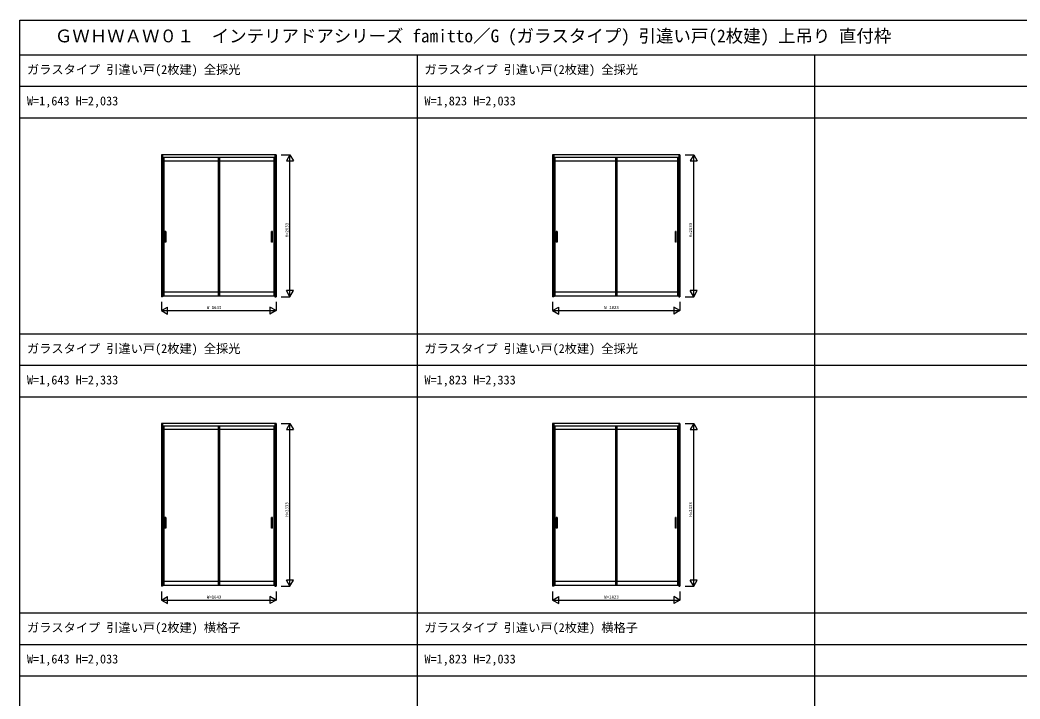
# Model space of a CAD drawing. Units: millimetres, scale not verified. Extents: x -14340 to 14341, y -10000 to 10000.
# Drawn here: x -14340 to 1, y 266 to 10000 of the extents above; entities that cross this region are included whole.
import ezdxf
from ezdxf.enums import TextEntityAlignment as Align

# ---------------------------------------------------------------- set-up
doc = ezdxf.new("R2010")
doc.units = ezdxf.units.MM
doc.header["$LTSCALE"] = 50
for name, color, linetype in [('0-0_0', 7, 'Continuous'), ('0-1_YKK_A1', 4, 'Continuous'), ('0-4_YKK_F1', 7, 'Continuous'), ('0-5_YKK_N1', 2, 'Continuous')]:
    doc.layers.add(name, color=color, linetype=linetype)
doc.styles.add('ＭＳ ゴシック', font='')
doc.styles.get('ＭＳ ゴシック').set_extended_font_data('MS Gothic')

msp = doc.modelspace()

# ---------------------------------------------------------------- linework, layer by layer
at = {"layer": '0-1_YKK_A1'}
for p, q in [((-10668.3, 8066.5), (-12311.3, 8066.5)), ((-12311.3, 8066.5), (-12311.3, 6033.5)), ((-12296.3, 8066.5), (-12296.3, 6033.5)), ((-10683.3, 8066.5), (-10683.3, 6033.5)), ((-10668.3, 8066.5), (-10668.3, 6033.5)), ((-4878.3, 8066.5), (-6701.3, 8066.5)), ((-6701.3, 8066.5), (-6701.3, 6033.5)), ((-6686.3, 8066.5), (-6686.3, 6033.5)), ((-4893.3, 8066.5), (-4893.3, 6033.5)), ((-4878.3, 8066.5), (-4878.3, 6033.5)), ((-10683.3, 8027.5), (-12296.3, 8027.5)), ((-12279.3, 8027.5), (-12279.3, 6042.5)), ((-11499.8, 7978.5), (-12279.3, 7978.5)), ((-11499.8, 8027.5), (-11499.8, 6042.5)), ((-11479.8, 8027.5), (-11479.8, 6042.5)), ((-10700.3, 7978.5), (-11479.8, 7978.5)), ((-10700.3, 8027.5), (-10700.3, 6042.5)), ((-4893.3, 8027.5), (-6686.3, 8027.5)), ((-6669.3, 8027.5), (-6669.3, 6042.5)), ((-5799.8, 7978.5), (-6669.3, 7978.5)), ((-5799.8, 8027.5), (-5799.8, 6042.5)), ((-5779.8, 8027.5), (-5779.8, 6042.5)), ((-4910.3, 7978.5), (-5779.8, 7978.5)), ((-4910.3, 8027.5), (-4910.3, 6042.5)), ((-12248.8, 6967.5), (-12261.8, 6967.5)), ((-12261.8, 6967.5), (-12261.8, 6817.5)), ((-12248.8, 6967.5), (-12248.8, 6817.5)), ((-10717.8, 6967.5), (-10730.8, 6967.5)), ((-10730.8, 6817.5), (-10730.8, 6967.5)), ((-10717.8, 6817.5), (-10717.8, 6967.5)), ((-6638.8, 6967.5), (-6651.8, 6967.5)), ((-6651.8, 6967.5), (-6651.8, 6817.5)), ((-6638.8, 6967.5), (-6638.8, 6817.5)), ((-4927.8, 6967.5), (-4940.8, 6967.5)), ((-4940.8, 6817.5), (-4940.8, 6967.5)), ((-4927.8, 6817.5), (-4927.8, 6967.5)), ((-12248.8, 6817.5), (-12261.8, 6817.5)), ((-10717.8, 6817.5), (-10730.8, 6817.5)), ((-6638.8, 6817.5), (-6651.8, 6817.5)), ((-4927.8, 6817.5), (-4940.8, 6817.5)), ((-12296.3, 6033.5), (-12311.3, 6033.5)), ((-10683.3, 6042.5), (-12296.3, 6042.5)), ((-11499.8, 6100.5), (-12279.3, 6100.5)), ((-10700.3, 6100.5), (-11479.8, 6100.5)), ((-10683.3, 6033.5), (-10668.3, 6033.5)), ((-6686.3, 6033.5), (-6701.3, 6033.5)), ((-4893.3, 6042.5), (-6686.3, 6042.5)), ((-5799.8, 6100.5), (-6669.3, 6100.5)), ((-4910.3, 6100.5), (-5779.8, 6100.5)), ((-4893.3, 6033.5), (-4878.3, 6033.5)), ((-10668.3, 4216.5), (-12311.3, 4216.5)), ((-12311.3, 4216.5), (-12311.3, 1883.5)), ((-12296.3, 4216.5), (-12296.3, 1883.5)), ((-10683.3, 4177.5), (-12296.3, 4177.5)), ((-12279.3, 4177.5), (-12279.3, 1892.5)), ((-11499.8, 4177.5), (-11499.8, 1892.5)), ((-11479.8, 4177.5), (-11479.8, 1892.5)), ((-10700.3, 4177.5), (-10700.3, 1892.5)), ((-10683.3, 4216.5), (-10683.3, 1883.5)), ((-10668.3, 4216.5), (-10668.3, 1883.5)), ((-4878.3, 4216.5), (-6701.3, 4216.5)), ((-6701.3, 4216.5), (-6701.3, 1883.5)), ((-6686.3, 4216.5), (-6686.3, 1883.5)), ((-4893.3, 4177.5), (-6686.3, 4177.5)), ((-6669.3, 4177.5), (-6669.3, 1892.5)), ((-5799.8, 4177.5), (-5799.8, 1892.5)), ((-5779.8, 4177.5), (-5779.8, 1892.5)), ((-4910.3, 4177.5), (-4910.3, 1892.5)), ((-4893.3, 4216.5), (-4893.3, 1883.5)), ((-4878.3, 4216.5), (-4878.3, 1883.5)), ((-11499.8, 4128.5), (-12279.3, 4128.5)), ((-10700.3, 4128.5), (-11479.8, 4128.5)), ((-5799.8, 4128.5), (-6669.3, 4128.5)), ((-4910.3, 4128.5), (-5779.8, 4128.5)), ((-12248.8, 2867.5), (-12261.8, 2867.5)), ((-12261.8, 2867.5), (-12261.8, 2717.5)), ((-12248.8, 2867.5), (-12248.8, 2717.5)), ((-10717.8, 2867.5), (-10730.8, 2867.5)), ((-10730.8, 2717.5), (-10730.8, 2867.5)), ((-10717.8, 2717.5), (-10717.8, 2867.5)), ((-6638.8, 2867.5), (-6651.8, 2867.5)), ((-6651.8, 2867.5), (-6651.8, 2717.5)), ((-6638.8, 2867.5), (-6638.8, 2717.5)), ((-4927.8, 2867.5), (-4940.8, 2867.5)), ((-4940.8, 2717.5), (-4940.8, 2867.5)), ((-4927.8, 2717.5), (-4927.8, 2867.5)), ((-12248.8, 2717.5), (-12261.8, 2717.5)), ((-10717.8, 2717.5), (-10730.8, 2717.5)), ((-6638.8, 2717.5), (-6651.8, 2717.5)), ((-4927.8, 2717.5), (-4940.8, 2717.5)), ((-12296.3, 1883.5), (-12311.3, 1883.5)), ((-10683.3, 1892.5), (-12296.3, 1892.5)), ((-11499.8, 1950.5), (-12279.3, 1950.5)), ((-10700.3, 1950.5), (-11479.8, 1950.5)), ((-10683.3, 1883.5), (-10668.3, 1883.5)), ((-6686.3, 1883.5), (-6701.3, 1883.5)), ((-4893.3, 1892.5), (-6686.3, 1892.5)), ((-5799.8, 1950.5), (-6669.3, 1950.5)), ((-4910.3, 1950.5), (-5779.8, 1950.5)), ((-4893.3, 1883.5), (-4878.3, 1883.5))]:
    msp.add_line(p, q, dxfattribs=at)
at = {"layer": '0-4_YKK_F1'}
for p, q in [((-14339.8, 10000), (14341.2, 10000)), ((-14339.8, -10000), (-14339.8, 10000)), ((-14339.8, 9500), (14160.2, 9500)), ((-8639.8, -10000), (-8639.8, 9500)), ((-2939.8, -10000), (-2939.8, 9500)), ((-14339.8, 9050), (14160.2, 9050)), ((-14339.8, 8600), (14160.2, 8600)), ((-14339.8, 5500), (14160.2, 5500)), ((-14339.8, 5050), (14160.2, 5050)), ((-14339.8, 4600), (14160.2, 4600)), ((-14339.8, 1500), (14160.2, 1500)), ((-14339.8, 1050), (14160.2, 1050)), ((-14339.8, 600), (14160.2, 600))]:
    msp.add_line(p, q, dxfattribs=at)
at = {"layer": '0-5_YKK_N1'}
for p, q in [((-10593.3, 8066.5), (-10468.3, 8066.5)), ((-10468.3, 8066.5), (-10518.3, 7979.9)), ((-10468.3, 6033.5), (-10468.3, 8066.5)), ((-10468.3, 8066.5), (-10418.3, 7979.9)), ((-4803.3, 8066.5), (-4678.3, 8066.5)), ((-4678.3, 8066.5), (-4728.3, 7979.9)), ((-4678.3, 6033.5), (-4678.3, 8066.5)), ((-4678.3, 8066.5), (-4628.3, 7979.9)), ((-10518.3, 7979.9), (-10418.3, 7979.9)), ((-4728.3, 7979.9), (-4628.3, 7979.9)), ((-10593.3, 6033.5), (-10468.3, 6033.5)), ((-10468.3, 6033.5), (-10518.3, 6120.1)), ((-10418.3, 6120.1), (-10518.3, 6120.1)), ((-10468.3, 6033.5), (-10418.3, 6120.1)), ((-4803.3, 6033.5), (-4678.3, 6033.5)), ((-4678.3, 6033.5), (-4728.3, 6120.1)), ((-4628.3, 6120.1), (-4728.3, 6120.1)), ((-4678.3, 6033.5), (-4628.3, 6120.1)), ((-12311.3, 5958.5), (-12311.3, 5833.5)), ((-12311.3, 5833.5), (-12224.7, 5883.5)), ((-12224.7, 5783.5), (-12224.7, 5883.5)), ((-10668.3, 5833.5), (-10754.9, 5883.5)), ((-10754.9, 5883.5), (-10754.9, 5783.5)), ((-10668.3, 5958.5), (-10668.3, 5833.5)), ((-6701.3, 5958.5), (-6701.3, 5833.5)), ((-6701.3, 5833.5), (-6614.7, 5883.5)), ((-6614.7, 5783.5), (-6614.7, 5883.5)), ((-4878.3, 5833.5), (-4964.9, 5883.5)), ((-4964.9, 5883.5), (-4964.9, 5783.5)), ((-4878.3, 5958.5), (-4878.3, 5833.5)), ((-12311.3, 5833.5), (-10668.3, 5833.5)), ((-12311.3, 5833.5), (-12224.7, 5783.5)), ((-10668.3, 5833.5), (-10754.9, 5783.5)), ((-6701.3, 5833.5), (-4878.3, 5833.5)), ((-6701.3, 5833.5), (-6614.7, 5783.5)), ((-4878.3, 5833.5), (-4964.9, 5783.5)), ((-10593.3, 4216.5), (-10468.3, 4216.5)), ((-10468.3, 4216.5), (-10518.3, 4129.9)), ((-10468.3, 1883.5), (-10468.3, 4216.5)), ((-10468.3, 4216.5), (-10418.3, 4129.9)), ((-4803.3, 4216.5), (-4678.3, 4216.5)), ((-4678.3, 4216.5), (-4728.3, 4129.9)), ((-4678.3, 1883.5), (-4678.3, 4216.5)), ((-4678.3, 4216.5), (-4628.3, 4129.9)), ((-10518.3, 4129.9), (-10418.3, 4129.9)), ((-4728.3, 4129.9), (-4628.3, 4129.9)), ((-10593.3, 1883.5), (-10468.3, 1883.5)), ((-10468.3, 1883.5), (-10518.3, 1970.1)), ((-10418.3, 1970.1), (-10518.3, 1970.1)), ((-10468.3, 1883.5), (-10418.3, 1970.1)), ((-4803.3, 1883.5), (-4678.3, 1883.5)), ((-4678.3, 1883.5), (-4728.3, 1970.1)), ((-4628.3, 1970.1), (-4728.3, 1970.1)), ((-4678.3, 1883.5), (-4628.3, 1970.1)), ((-12311.3, 1808.5), (-12311.3, 1683.5)), ((-12311.3, 1683.5), (-12224.7, 1733.5)), ((-12224.7, 1633.5), (-12224.7, 1733.5)), ((-10668.3, 1683.5), (-10754.9, 1733.5)), ((-10754.9, 1733.5), (-10754.9, 1633.5)), ((-10668.3, 1808.5), (-10668.3, 1683.5)), ((-6701.3, 1808.5), (-6701.3, 1683.5)), ((-6701.3, 1683.5), (-6614.7, 1733.5)), ((-6614.7, 1633.5), (-6614.7, 1733.5)), ((-4878.3, 1683.5), (-4964.9, 1733.5)), ((-4964.9, 1733.5), (-4964.9, 1633.5)), ((-4878.3, 1808.5), (-4878.3, 1683.5)), ((-12311.3, 1683.5), (-10668.3, 1683.5)), ((-12311.3, 1683.5), (-12224.7, 1633.5)), ((-10668.3, 1683.5), (-10754.9, 1633.5)), ((-6701.3, 1683.5), (-4878.3, 1683.5)), ((-6701.3, 1683.5), (-6614.7, 1633.5)), ((-4878.3, 1683.5), (-4964.9, 1633.5))]:
    msp.add_line(p, q, dxfattribs=at)

# ---------------------------------------------------------------- texts
at = {"layer": '0-0_0', "style": 'ＭＳ ゴシック'}
for s, height, p in [('ＧＷＨＷＡＷ０１  インテリアドアシリーズ famitto／G (ガラスタイプ) 引違い戸(2枚建) 上吊り 直付枠', 183.3, (-13839.8, 9625)), ('ガラスタイプ 引違い戸(2枚建) 全採光', 128.3, (-14239.8, 9187.5)), ('ガラスタイプ 引違い戸(2枚建) 全採光', 128.3, (-8539.8, 9187.5)), ('W=1,643 H=2,033', 128.3, (-14239.8, 8737.5)), ('W=1,823 H=2,033', 128.3, (-8539.8, 8737.5)), ('ガラスタイプ 引違い戸(2枚建) 全採光', 128.3, (-14239.8, 5187.5)), ('ガラスタイプ 引違い戸(2枚建) 全採光', 128.3, (-8539.8, 5187.5)), ('W=1,643 H=2,333', 128.3, (-14239.8, 4737.5)), ('W=1,823 H=2,333', 128.3, (-8539.8, 4737.5)), ('ガラスタイプ 引違い戸(2枚建) 横格子', 128.3, (-14239.8, 1187.5)), ('ガラスタイプ 引違い戸(2枚建) 横格子', 128.3, (-8539.8, 1187.5)), ('W=1,643 H=2,033', 128.3, (-14239.8, 737.5)), ('W=1,823 H=2,033', 128.3, (-8539.8, 737.5))]:
    msp.add_text(s, height=height, dxfattribs=at).set_placement(p, align=Align.BOTTOM_LEFT)
at = {"layer": '0-5_YKK_N1', "style": 'ＭＳ ゴシック'}
for s, p in [('H=2033', (-10478.3, 6885)), ('H=2033', (-4688.3, 6885)), ('H=2333', (-10478.3, 2880)), ('H=2333', (-4688.3, 2880))]:
    msp.add_text(s, height=43.99, rotation=90, dxfattribs=at).set_placement(p, align=Align.BOTTOM_LEFT)
for s, p in [('W=1643', (-11659.8, 5843.5)), ('W=1823', (-5959.8, 5843.5)), ('W=1643', (-11659.8, 1693.5)), ('W=1823', (-5959.8, 1693.5))]:
    msp.add_text(s, height=43.99, dxfattribs=at).set_placement(p, align=Align.BOTTOM_LEFT)

doc.saveas('drawing.dxf')
